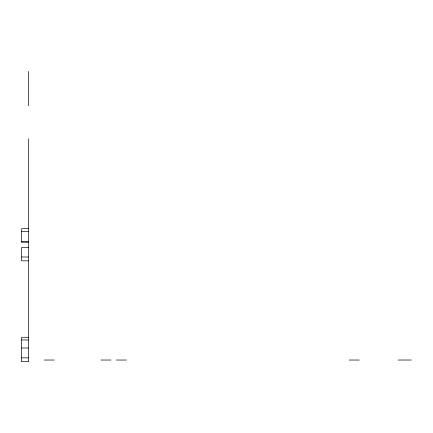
<?xml version="1.0" encoding="UTF-8"?>
<svg xmlns="http://www.w3.org/2000/svg" width="433" height="433" viewBox="0 0 433 433"><rect width="100%" height="100%" fill="white"/><g stroke="black" fill="none" stroke-linecap="round" stroke-linejoin="round"><path stroke-width="0.65" d="M28.356 228.694L21.65 228.694L21.65 242.236M21.65 231.368L28.356 231.368M21.65 241.858L28.356 241.858M21.65 242.047L28.356 242.047M28.356 247.465L21.65 247.465L21.65 260.818L28.356 260.818M21.65 257.002L28.356 257.002M28.356 337.291L21.65 337.291L21.65 361.544M21.65 339.959L28.356 339.959M21.65 348.013L28.356 348.013M21.65 357.842L28.356 357.842M44.231 360.029L54.266 360.029M100.959 360.029L110.989 360.029M116.374 360.029L126.409 360.029M349.242 360.029L359.271 360.029M397.965 360.029L411.35 360.029M21.65 361.371L28.356 361.371M28.356 71.45L28.356 105.766M28.356 138.814L28.356 361.544"/></g></svg>
